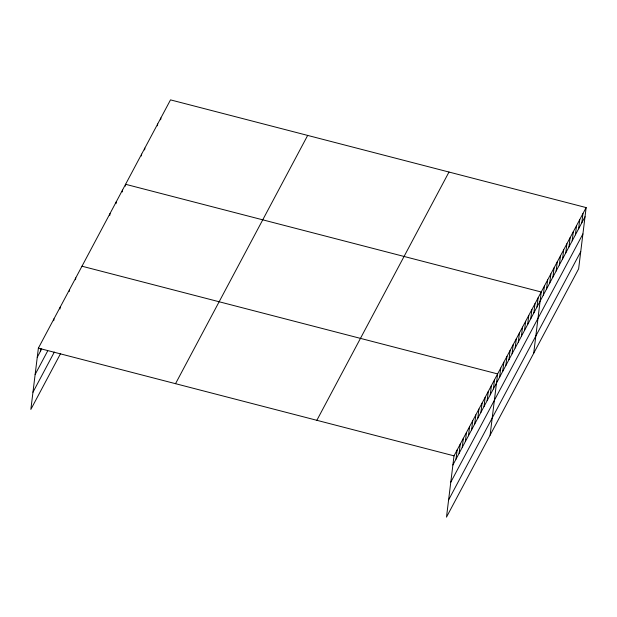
<?xml version="1.0" encoding="UTF-8"?>
<svg xmlns="http://www.w3.org/2000/svg" width="617" height="617" viewBox="0 0 617 617"><rect width="100%" height="100%" fill="white"/><g stroke="black" fill="none" stroke-linecap="round" stroke-linejoin="round"><path stroke-width="0.93" d="M586.15 207.582L454.019 455.847L446.492 517.123L578.623 268.858L586.15 207.582L170.508 99.877L38.377 348.142L30.85 409.418L60.659 353.402M40.367 351.435L40.699 348.69M53.725 320.709L53.949 318.881M59.949 309.009L60.173 307.173M69.297 291.448L69.52 289.62M75.521 279.748L75.744 277.92M109.78 215.379L110.011 213.544M116.011 203.672L116.235 201.844M122.243 191.972L122.467 190.136M125.359 186.118L125.583 184.29L541.225 291.995L533.705 353.271M141.401 155.97L141.625 154.142M144.609 149.939L144.833 148.111M157.443 125.822L157.667 123.994M160.651 119.798L160.883 117.963M456.009 459.148L457.135 449.994M459.125 453.294L460.243 444.147M462.241 447.441L463.359 438.294M465.349 441.587L466.475 432.44M468.465 435.741L469.591 426.586M471.581 429.887L472.707 420.74M474.697 424.033L475.823 414.886M477.813 418.179L478.931 409.032M480.928 412.333L482.047 403.179M484.036 406.48L485.163 397.325M487.152 400.626L488.278 391.479M490.268 394.772L491.394 385.625M493.384 388.926L494.51 379.771M490.099 435.193L497.618 373.917L81.976 266.212M499.616 377.218L500.734 368.071M502.724 371.365L503.85 362.218M505.84 365.519L506.966 356.364M508.956 359.665L510.082 350.51M512.071 353.811L513.197 344.664M515.187 347.957L516.306 338.81M518.303 342.111L519.421 332.956M521.411 336.257L522.537 327.103M524.527 330.403L525.653 321.256M527.643 324.55L528.769 315.403M530.759 318.704L531.885 309.549M533.875 312.85L534.993 303.695M536.991 306.996L538.109 297.849M543.307 295.119L544.433 285.964M546.523 289.088L547.641 279.933M549.732 283.056L550.85 273.909M552.94 277.025L554.058 267.878M556.148 271.002L557.267 261.847M559.357 264.971L560.475 255.816M562.565 258.939L563.691 249.792M565.774 252.908L566.9 243.761M568.982 246.885L570.108 237.73M572.19 240.854L573.316 231.699M575.399 234.822L576.525 225.675M578.607 228.791L579.733 219.644M581.816 222.768L582.942 213.613M37.251 357.289L41.701 348.929M35.138 374.488L47.594 351.081M32.963 392.211L54.319 352.083M175.536 383.681L307.667 135.424M316.853 420.3L448.991 172.043M452.893 464.994L585.024 216.737M450.78 482.201L582.911 233.936M448.605 499.924L580.736 251.659M38.377 348.142L454.019 455.847"/></g></svg>
